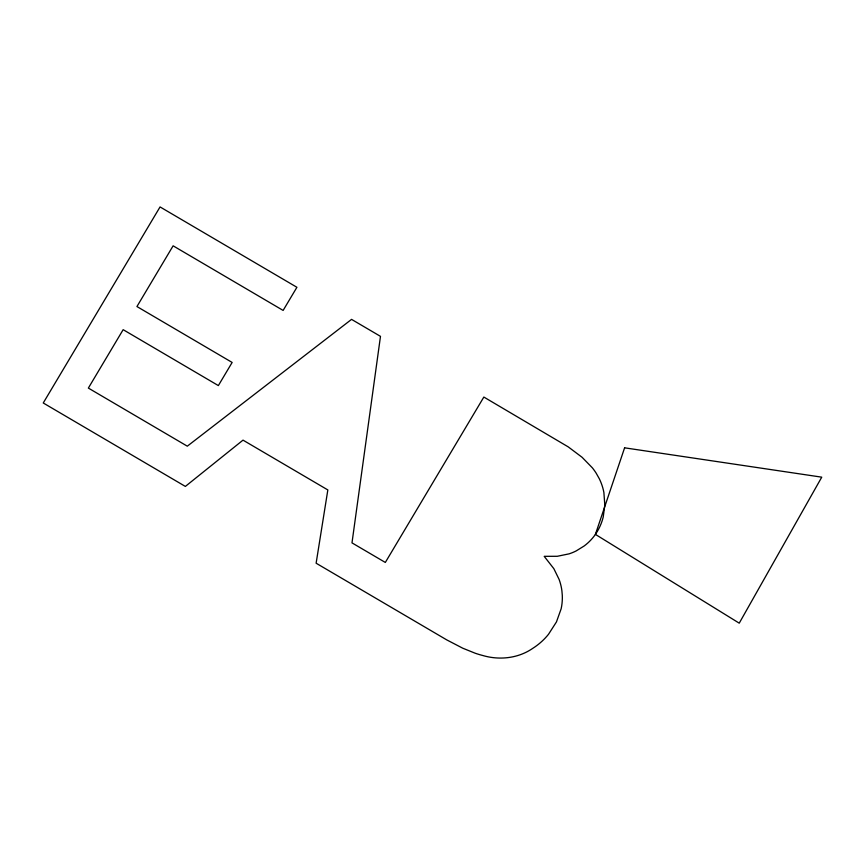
<?xml version="1.0" encoding="UTF-8"?>
<svg xmlns="http://www.w3.org/2000/svg" width="865" height="865" viewBox="0 0 865 865"><rect width="100%" height="100%" fill="white"/><g stroke="black" fill="none" stroke-linecap="round" stroke-linejoin="round"><path stroke-width="1.3" d="M596.374 532.937L595.369 534.44A52.506 50.905 24.7 0 1 584.113 546.02L576.177 550.918A50.451 48.905 24.7 0 1 569.051 553.86L557.276 556.292L544.193 556.325L553.849 568.673L559.125 579.463A54.225 52.57 24.7 0 1 561.893 590.73L562.293 595.304A54.506 52.841 24.7 0 1 561.147 608.787L556.455 621.924L548.496 634.304A67.643 65.578 24.7 0 1 532.829 648.307C518.33 658.341 499.613 660.428 482.865 655.529A98.459 95.442 24.7 0 1 475.199 653.226L462.764 648.209L446.816 639.927L316.125 563.212L327.835 489.936L243.011 440.134L185.359 486.422L43.25 402.982L160.057 206.93L296.911 287.288L283.125 310.427L173.119 245.822L136.94 306.545L232.144 362.446L218.358 385.585L123.154 329.673L88.36 388.082L187.305 446.178L351.558 319.38L380.481 336.355L351.99 542.874L385.325 562.445L483.849 397.057L568.229 446.881L582.08 457.282L592.352 467.824A61.696 59.804 24.7 0 1 596.18 473.187L599.304 478.745A54.636 52.96 24.7 0 1 603.889 492.499L604.808 505.041L603.229 517A55.641 53.944 24.7 0 1 596.374 532.937M624.606 447.821L595.401 534.386L739.24 623.168L821.75 477.166L624.606 447.821"/></g></svg>
